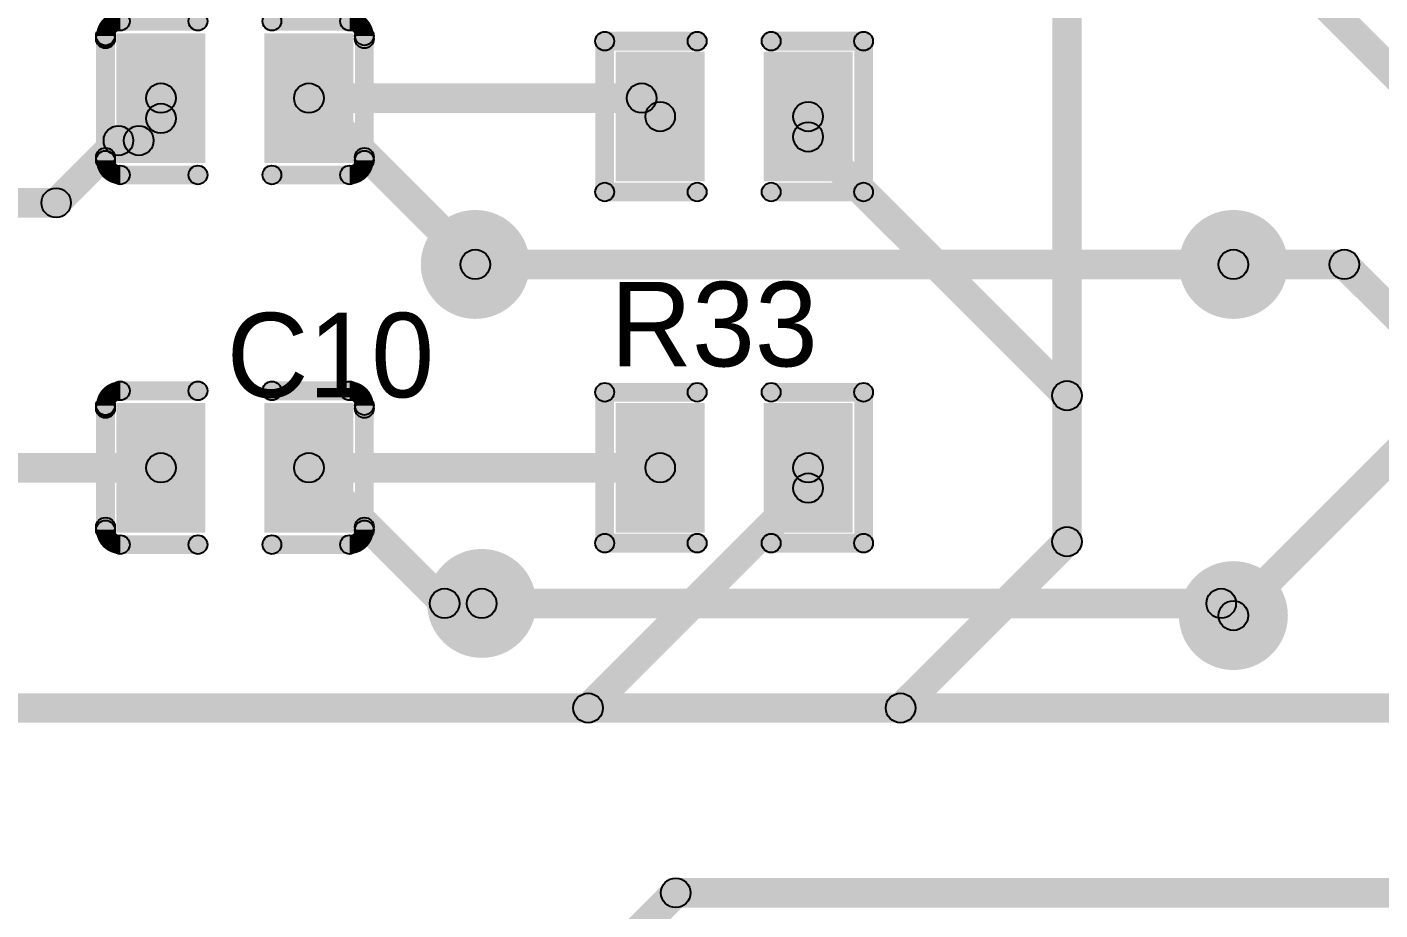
# Model space of a CAD drawing. Header units: millimetres. Extents: x 1.24 to 8.03, y 2.12 to 7.05.
# Drawn here: x 3.964 to 4.684, y 3.77 to 4.241 of the extents above; entities that cross this region are included whole.
import ezdxf

# ---------------------------------------------------------------- set-up
doc = ezdxf.new("R2010")
doc.units = ezdxf.units.MM
doc.header["$MEASUREMENT"] = 0
for name, color, linetype in [('BottomLayer', 5, 'Continuous'), ('BottomSolder', 6, 'Continuous'), ('TopLayer', 1, 'Continuous'), ('TopOverlay', 2, 'Continuous'), ('TopPaste', 8, 'Continuous'), ('TopSolder', 216, 'Continuous'), ('ViaHoleLayer', 16, 'Continuous')]:
    doc.layers.add(name, color=color, linetype=linetype)

# ---------------------------------------------------------------- blocks, each defined once
blk = doc.blocks.new('C0805_35')
at = {"layer": 'TopLayer'}
for points in [[(-0.059055, 0.030512), (-0.019685, 0.030512), (-0.019685, -0.030512), (-0.059055, -0.030512)], [(0.019685, 0.030512), (0.059055, 0.030512), (0.059055, -0.030512), (0.019685, -0.030512)]]:
    blk.add_hatch(color=1, dxfattribs=at).paths.add_polyline_path(points)
at = {"layer": 'TopOverlay'}
h = blk.add_hatch(color=2, dxfattribs=at)
edge = h.paths.add_edge_path()
edge.add_arc((-0.061023, 0.040945), 0.005, 0, 360)
h = blk.add_hatch(color=2, dxfattribs=at)
edge = h.paths.add_edge_path()
edge.add_arc((-0.061023, 0.040945), 0.005, 0, 360)
for points in [[(-0.061023, 0.035945), (-0.061023, 0.045945), (-0.019685, 0.045945), (-0.019685, 0.035945)], [(0.019685, 0.035945), (0.019685, 0.045945), (0.061023, 0.045945), (0.061023, 0.035945)], [(-0.063899, 0.031497), (-0.073899, 0.031497), (-0.073899, 0.033069), (-0.063899, 0.033069)], [(-0.063899, 0.031497), (-0.073899, 0.031497), (-0.073899, 0.032281), (-0.063899, 0.032281)], [(-0.073899, 0.031497), (-0.063899, 0.031497), (-0.063898, -0.031497), (-0.073898, -0.031497)], [(0.073899, 0.031497), (0.063899, 0.031497), (0.063899, 0.033069), (0.073899, 0.033069)], [(0.073899, -0.031496), (0.063899, -0.031496), (0.063899, 0.031497), (0.073899, 0.031497)], [(-0.063898, -0.03307), (-0.073898, -0.03307), (-0.073898, -0.031497), (-0.063898, -0.031497)], [(-0.061023, -0.045945), (-0.061023, -0.035945), (-0.019685, -0.035945), (-0.019685, -0.045945)], [(0.019685, -0.045945), (0.019685, -0.035945), (0.061023, -0.035945), (0.061023, -0.045945)], [(0.073899, -0.033069), (0.063899, -0.033069), (0.063899, -0.031496), (0.073899, -0.031496)]]:
    blk.add_hatch(color=2, dxfattribs=at).paths.add_polyline_path(points)
h = blk.add_hatch(color=2, dxfattribs=at)
edge = h.paths.add_edge_path()
edge.add_arc((-0.019685, 0.040945), 0.005, 0, 360)
h = blk.add_hatch(color=2, dxfattribs=at)
edge = h.paths.add_edge_path()
edge.add_arc((0.019685, 0.040945), 0.005, 0, 360)
h = blk.add_hatch(color=2, dxfattribs=at)
edge = h.paths.add_edge_path()
edge.add_arc((0.061023, 0.040945), 0.005, 0, 360)
h = blk.add_hatch(color=2, dxfattribs=at)
edge = h.paths.add_edge_path()
edge.add_arc((0.061023, 0.040945), 0.005, 0, 360)
h = blk.add_hatch(color=2, dxfattribs=at)
edge = h.paths.add_edge_path()
edge.add_arc((-0.068899, 0.033069), 0.005, 0, 360)
h = blk.add_hatch(color=2, dxfattribs=at)
edge = h.paths.add_edge_path()
edge.add_arc((-0.068899, 0.033069), 0.005, 0, 360)
h = blk.add_hatch(color=2, dxfattribs=at)
edge = h.paths.add_edge_path()
edge.add_arc((-0.068899, 0.032281), 0.005, 0, 360)
h = blk.add_hatch(color=2, dxfattribs=at)
edge = h.paths.add_edge_path()
edge.add_arc((-0.068899, 0.031497), 0.005, 0, 360)
h = blk.add_hatch(color=2, dxfattribs=at)
edge = h.paths.add_edge_path()
edge.add_arc((-0.068899, 0.031497), 0.005, 0, 360)
h = blk.add_hatch(color=2, dxfattribs=at)
edge = h.paths.add_edge_path()
edge.add_arc((-0.068899, 0.031497), 0.005, 0, 360)
h = blk.add_hatch(color=2, dxfattribs=at)
edge = h.paths.add_edge_path()
edge.add_arc((0.068899, 0.033069), 0.005, 0, 360)
h = blk.add_hatch(color=2, dxfattribs=at)
edge = h.paths.add_edge_path()
edge.add_arc((0.068899, 0.033069), 0.005, 0, 360)
h = blk.add_hatch(color=2, dxfattribs=at)
edge = h.paths.add_edge_path()
edge.add_arc((0.068899, 0.031497), 0.005, 0, 360)
h = blk.add_hatch(color=2, dxfattribs=at)
edge = h.paths.add_edge_path()
edge.add_arc((0.068899, 0.031497), 0.005, 0, 360)
h = blk.add_hatch(color=2, dxfattribs=at)
edge = h.paths.add_edge_path()
edge.add_arc((-0.068898, -0.031497), 0.005, 0, 360)
h = blk.add_hatch(color=2, dxfattribs=at)
edge = h.paths.add_edge_path()
edge.add_arc((-0.068898, -0.031497), 0.005, 0, 360)
h = blk.add_hatch(color=2, dxfattribs=at)
edge = h.paths.add_edge_path()
edge.add_arc((-0.068898, -0.03307), 0.005, 0, 360)
h = blk.add_hatch(color=2, dxfattribs=at)
edge = h.paths.add_edge_path()
edge.add_arc((-0.068898, -0.03307), 0.005, 0, 360)
h = blk.add_hatch(color=2, dxfattribs=at)
edge = h.paths.add_edge_path()
edge.add_arc((0.068899, -0.031496), 0.005, 0, 360)
h = blk.add_hatch(color=2, dxfattribs=at)
edge = h.paths.add_edge_path()
edge.add_arc((0.068899, -0.031496), 0.005, 0, 360)
h = blk.add_hatch(color=2, dxfattribs=at)
edge = h.paths.add_edge_path()
edge.add_arc((0.068899, -0.033069), 0.005, 0, 360)
h = blk.add_hatch(color=2, dxfattribs=at)
edge = h.paths.add_edge_path()
edge.add_arc((0.068899, -0.033069), 0.005, 0, 360)
h = blk.add_hatch(color=2, dxfattribs=at)
edge = h.paths.add_edge_path()
edge.add_arc((-0.061023, -0.040945), 0.005, 0, 360)
h = blk.add_hatch(color=2, dxfattribs=at)
edge = h.paths.add_edge_path()
edge.add_arc((-0.061023, -0.040945), 0.005, 0, 360)
h = blk.add_hatch(color=2, dxfattribs=at)
edge = h.paths.add_edge_path()
edge.add_arc((-0.019685, -0.040945), 0.005, 0, 360)
h = blk.add_hatch(color=2, dxfattribs=at)
edge = h.paths.add_edge_path()
edge.add_arc((0.019685, -0.040945), 0.005, 0, 360)
h = blk.add_hatch(color=2, dxfattribs=at)
edge = h.paths.add_edge_path()
edge.add_arc((0.061023, -0.040945), 0.005, 0, 360)
h = blk.add_hatch(color=2, dxfattribs=at)
edge = h.paths.add_edge_path()
edge.add_arc((0.061023, -0.040945), 0.005, 0, 360)
at = {"layer": 'TopPaste'}
for points in [[(-0.059055, 0.030512), (-0.019685, 0.030512), (-0.019685, -0.030512), (-0.059055, -0.030512)], [(0.019685, 0.030512), (0.059055, 0.030512), (0.059055, -0.030512), (0.019685, -0.030512)]]:
    blk.add_hatch(color=8, dxfattribs=at).paths.add_polyline_path(points)
at = {"layer": 'TopSolder'}
for points in [[(-0.063055, 0.034512), (-0.015685, 0.034512), (-0.015685, -0.034512), (-0.063055, -0.034512)], [(0.015685, 0.034512), (0.063055, 0.034512), (0.063055, -0.034512), (0.015685, -0.034512)]]:
    blk.add_hatch(color=216, dxfattribs=at).paths.add_polyline_path(points)
at = {"layer": 'TopOverlay', "const_width": 0.01}
for points in [[(-0.068899, 0.033069, -0.4142136), (-0.061023, 0.040945)], [(0.061023, 0.040945, -0.4142136), (0.068899, 0.033069)], [(-0.061023, -0.040945, -0.4142136), (-0.068898, -0.03307)], [(0.068899, -0.033069, -0.4142136), (0.061023, -0.040945)]]:
    blk.add_lwpolyline(points, format="xyb", dxfattribs=at)
at = {"layer": 'TopOverlay'}
for centre in [(-0.061023, 0.040945), (-0.061023, 0.040945), (-0.019685, 0.040945), (0.019685, 0.040945), (0.061023, 0.040945), (0.061023, 0.040945), (-0.068899, 0.033069), (-0.068899, 0.033069), (-0.068899, 0.032281), (-0.068899, 0.031497), (-0.068899, 0.031497), (-0.068899, 0.031497), (0.068899, 0.033069), (0.068899, 0.033069), (0.068899, 0.031497), (0.068899, 0.031497), (-0.068898, -0.031497), (-0.068898, -0.031497), (-0.068898, -0.03307), (-0.068898, -0.03307), (0.068899, -0.031496), (0.068899, -0.031496), (0.068899, -0.033069), (0.068899, -0.033069), (-0.061023, -0.040945), (-0.061023, -0.040945), (-0.019685, -0.040945), (0.019685, -0.040945), (0.061023, -0.040945), (0.061023, -0.040945)]:
    blk.add_circle(centre, 0.005, dxfattribs=at)
blk = doc.blocks.new('C0805_37')
at = {"layer": 'TopLayer'}
for points in [[(-0.059055, 0.030512), (-0.019685, 0.030512), (-0.019685, -0.030512), (-0.059055, -0.030512)], [(0.019685, 0.030512), (0.059055, 0.030512), (0.059055, -0.030512), (0.019685, -0.030512)]]:
    blk.add_hatch(color=1, dxfattribs=at).paths.add_polyline_path(points)
at = {"layer": 'TopOverlay'}
h = blk.add_hatch(color=2, dxfattribs=at)
edge = h.paths.add_edge_path()
edge.add_arc((-0.061023, 0.040945), 0.005, 0, 360)
h = blk.add_hatch(color=2, dxfattribs=at)
edge = h.paths.add_edge_path()
edge.add_arc((-0.061023, 0.040945), 0.005, 0, 360)
for points in [[(-0.061023, 0.035945), (-0.061023, 0.045945), (-0.019685, 0.045945), (-0.019685, 0.035945)], [(0.019685, 0.035945), (0.019685, 0.045945), (0.061023, 0.045945), (0.061023, 0.035945)], [(-0.063899, 0.031497), (-0.073899, 0.031497), (-0.073899, 0.033069), (-0.063899, 0.033069)], [(-0.063899, 0.031497), (-0.073899, 0.031497), (-0.073899, 0.032281), (-0.063899, 0.032281)], [(-0.073899, 0.031497), (-0.063899, 0.031497), (-0.063898, -0.031497), (-0.073898, -0.031497)], [(0.073899, 0.031497), (0.063899, 0.031497), (0.063899, 0.033069), (0.073899, 0.033069)], [(0.073899, -0.031496), (0.063899, -0.031496), (0.063899, 0.031497), (0.073899, 0.031497)], [(-0.063898, -0.03307), (-0.073898, -0.03307), (-0.073898, -0.031497), (-0.063898, -0.031497)], [(-0.061023, -0.045945), (-0.061023, -0.035945), (-0.019685, -0.035945), (-0.019685, -0.045945)], [(0.019685, -0.045945), (0.019685, -0.035945), (0.061023, -0.035945), (0.061023, -0.045945)], [(0.073899, -0.033069), (0.063899, -0.033069), (0.063899, -0.031496), (0.073899, -0.031496)]]:
    blk.add_hatch(color=2, dxfattribs=at).paths.add_polyline_path(points)
h = blk.add_hatch(color=2, dxfattribs=at)
edge = h.paths.add_edge_path()
edge.add_arc((-0.019685, 0.040945), 0.005, 0, 360)
h = blk.add_hatch(color=2, dxfattribs=at)
edge = h.paths.add_edge_path()
edge.add_arc((0.019685, 0.040945), 0.005, 0, 360)
h = blk.add_hatch(color=2, dxfattribs=at)
edge = h.paths.add_edge_path()
edge.add_arc((0.061023, 0.040945), 0.005, 0, 360)
h = blk.add_hatch(color=2, dxfattribs=at)
edge = h.paths.add_edge_path()
edge.add_arc((0.061023, 0.040945), 0.005, 0, 360)
h = blk.add_hatch(color=2, dxfattribs=at)
edge = h.paths.add_edge_path()
edge.add_arc((-0.068899, 0.033069), 0.005, 0, 360)
h = blk.add_hatch(color=2, dxfattribs=at)
edge = h.paths.add_edge_path()
edge.add_arc((-0.068899, 0.033069), 0.005, 0, 360)
h = blk.add_hatch(color=2, dxfattribs=at)
edge = h.paths.add_edge_path()
edge.add_arc((-0.068899, 0.032281), 0.005, 0, 360)
h = blk.add_hatch(color=2, dxfattribs=at)
edge = h.paths.add_edge_path()
edge.add_arc((-0.068899, 0.031497), 0.005, 0, 360)
h = blk.add_hatch(color=2, dxfattribs=at)
edge = h.paths.add_edge_path()
edge.add_arc((-0.068899, 0.031497), 0.005, 0, 360)
h = blk.add_hatch(color=2, dxfattribs=at)
edge = h.paths.add_edge_path()
edge.add_arc((-0.068899, 0.031497), 0.005, 0, 360)
h = blk.add_hatch(color=2, dxfattribs=at)
edge = h.paths.add_edge_path()
edge.add_arc((0.068899, 0.033069), 0.005, 0, 360)
h = blk.add_hatch(color=2, dxfattribs=at)
edge = h.paths.add_edge_path()
edge.add_arc((0.068899, 0.033069), 0.005, 0, 360)
h = blk.add_hatch(color=2, dxfattribs=at)
edge = h.paths.add_edge_path()
edge.add_arc((0.068899, 0.031497), 0.005, 0, 360)
h = blk.add_hatch(color=2, dxfattribs=at)
edge = h.paths.add_edge_path()
edge.add_arc((0.068899, 0.031497), 0.005, 0, 360)
h = blk.add_hatch(color=2, dxfattribs=at)
edge = h.paths.add_edge_path()
edge.add_arc((-0.068898, -0.031497), 0.005, 0, 360)
h = blk.add_hatch(color=2, dxfattribs=at)
edge = h.paths.add_edge_path()
edge.add_arc((-0.068898, -0.031497), 0.005, 0, 360)
h = blk.add_hatch(color=2, dxfattribs=at)
edge = h.paths.add_edge_path()
edge.add_arc((-0.068898, -0.03307), 0.005, 0, 360)
h = blk.add_hatch(color=2, dxfattribs=at)
edge = h.paths.add_edge_path()
edge.add_arc((-0.068898, -0.03307), 0.005, 0, 360)
h = blk.add_hatch(color=2, dxfattribs=at)
edge = h.paths.add_edge_path()
edge.add_arc((0.068899, -0.031496), 0.005, 0, 360)
h = blk.add_hatch(color=2, dxfattribs=at)
edge = h.paths.add_edge_path()
edge.add_arc((0.068899, -0.031496), 0.005, 0, 360)
h = blk.add_hatch(color=2, dxfattribs=at)
edge = h.paths.add_edge_path()
edge.add_arc((0.068899, -0.033069), 0.005, 0, 360)
h = blk.add_hatch(color=2, dxfattribs=at)
edge = h.paths.add_edge_path()
edge.add_arc((0.068899, -0.033069), 0.005, 0, 360)
h = blk.add_hatch(color=2, dxfattribs=at)
edge = h.paths.add_edge_path()
edge.add_arc((-0.061023, -0.040945), 0.005, 0, 360)
h = blk.add_hatch(color=2, dxfattribs=at)
edge = h.paths.add_edge_path()
edge.add_arc((-0.061023, -0.040945), 0.005, 0, 360)
h = blk.add_hatch(color=2, dxfattribs=at)
edge = h.paths.add_edge_path()
edge.add_arc((-0.019685, -0.040945), 0.005, 0, 360)
h = blk.add_hatch(color=2, dxfattribs=at)
edge = h.paths.add_edge_path()
edge.add_arc((0.019685, -0.040945), 0.005, 0, 360)
h = blk.add_hatch(color=2, dxfattribs=at)
edge = h.paths.add_edge_path()
edge.add_arc((0.061023, -0.040945), 0.005, 0, 360)
h = blk.add_hatch(color=2, dxfattribs=at)
edge = h.paths.add_edge_path()
edge.add_arc((0.061023, -0.040945), 0.005, 0, 360)
at = {"layer": 'TopPaste'}
for points in [[(-0.059055, 0.030512), (-0.019685, 0.030512), (-0.019685, -0.030512), (-0.059055, -0.030512)], [(0.019685, 0.030512), (0.059055, 0.030512), (0.059055, -0.030512), (0.019685, -0.030512)]]:
    blk.add_hatch(color=8, dxfattribs=at).paths.add_polyline_path(points)
at = {"layer": 'TopSolder'}
for points in [[(-0.063055, 0.034512), (-0.015685, 0.034512), (-0.015685, -0.034512), (-0.063055, -0.034512)], [(0.015685, 0.034512), (0.063055, 0.034512), (0.063055, -0.034512), (0.015685, -0.034512)]]:
    blk.add_hatch(color=216, dxfattribs=at).paths.add_polyline_path(points)
at = {"layer": 'TopOverlay', "const_width": 0.01}
for points in [[(-0.068899, 0.033069, -0.4142136), (-0.061023, 0.040945)], [(0.061023, 0.040945, -0.4142136), (0.068899, 0.033069)], [(-0.061023, -0.040945, -0.4142136), (-0.068898, -0.03307)], [(0.068899, -0.033069, -0.4142136), (0.061023, -0.040945)]]:
    blk.add_lwpolyline(points, format="xyb", dxfattribs=at)
at = {"layer": 'TopOverlay'}
for centre in [(-0.061023, 0.040945), (-0.061023, 0.040945), (-0.019685, 0.040945), (0.019685, 0.040945), (0.061023, 0.040945), (0.061023, 0.040945), (-0.068899, 0.033069), (-0.068899, 0.033069), (-0.068899, 0.032281), (-0.068899, 0.031497), (-0.068899, 0.031497), (-0.068899, 0.031497), (0.068899, 0.033069), (0.068899, 0.033069), (0.068899, 0.031497), (0.068899, 0.031497), (-0.068898, -0.031497), (-0.068898, -0.031497), (-0.068898, -0.03307), (-0.068898, -0.03307), (0.068899, -0.031496), (0.068899, -0.031496), (0.068899, -0.033069), (0.068899, -0.033069), (-0.061023, -0.040945), (-0.061023, -0.040945), (-0.019685, -0.040945), (0.019685, -0.040945), (0.061023, -0.040945), (0.061023, -0.040945)]:
    blk.add_circle(centre, 0.005, dxfattribs=at)
blk = doc.blocks.new('R0805_81')
at = {"layer": 'TopLayer'}
for points in [[(-0.05906, 0.03051), (-0.01969, 0.03051), (-0.01969, -0.03051), (-0.05906, -0.03051)], [(0.01969, 0.03051), (0.05906, 0.03051), (0.05906, -0.03051), (0.01969, -0.03051)]]:
    blk.add_hatch(color=1, dxfattribs=at).paths.add_polyline_path(points)
at = {"layer": 'TopOverlay'}
h = blk.add_hatch(color=2, dxfattribs=at)
edge = h.paths.add_edge_path()
edge.add_arc((-0.0689, 0.04016), 0.005, 0, 360)
h = blk.add_hatch(color=2, dxfattribs=at)
edge = h.paths.add_edge_path()
edge.add_arc((-0.0689, 0.04016), 0.005, 0, 360)
for points in [[(-0.01969, 0.04516), (-0.01969, 0.03516), (-0.0689, 0.03516), (-0.0689, 0.04516)], [(0.0689, 0.04516), (0.0689, 0.03516), (0.01969, 0.03516), (0.01969, 0.04516)], [(-0.0639, -0.04016), (-0.0739, -0.04016), (-0.0739, 0.04016), (-0.0639, 0.04016)], [(0.0639, 0.04016), (0.0739, 0.04016), (0.0739, -0.04016), (0.0639, -0.04016)], [(-0.01969, -0.03516), (-0.01969, -0.04516), (-0.0689, -0.04516), (-0.0689, -0.03516)], [(0.0689, -0.03516), (0.0689, -0.04516), (0.01969, -0.04516), (0.01969, -0.03516)]]:
    blk.add_hatch(color=2, dxfattribs=at).paths.add_polyline_path(points)
h = blk.add_hatch(color=2, dxfattribs=at)
edge = h.paths.add_edge_path()
edge.add_arc((-0.01969, 0.04016), 0.005, 0, 360)
h = blk.add_hatch(color=2, dxfattribs=at)
edge = h.paths.add_edge_path()
edge.add_arc((0.01969, 0.04016), 0.005, 0, 360)
h = blk.add_hatch(color=2, dxfattribs=at)
edge = h.paths.add_edge_path()
edge.add_arc((0.0689, 0.04016), 0.005, 0, 360)
h = blk.add_hatch(color=2, dxfattribs=at)
edge = h.paths.add_edge_path()
edge.add_arc((0.0689, 0.04016), 0.005, 0, 360)
h = blk.add_hatch(color=2, dxfattribs=at)
edge = h.paths.add_edge_path()
edge.add_arc((-0.0689, -0.04016), 0.005, 0, 360)
h = blk.add_hatch(color=2, dxfattribs=at)
edge = h.paths.add_edge_path()
edge.add_arc((-0.0689, -0.04016), 0.005, 0, 360)
h = blk.add_hatch(color=2, dxfattribs=at)
edge = h.paths.add_edge_path()
edge.add_arc((-0.01969, -0.04016), 0.005, 0, 360)
h = blk.add_hatch(color=2, dxfattribs=at)
edge = h.paths.add_edge_path()
edge.add_arc((0.01969, -0.04016), 0.005, 0, 360)
h = blk.add_hatch(color=2, dxfattribs=at)
edge = h.paths.add_edge_path()
edge.add_arc((0.0689, -0.04016), 0.005, 0, 360)
h = blk.add_hatch(color=2, dxfattribs=at)
edge = h.paths.add_edge_path()
edge.add_arc((0.0689, -0.04016), 0.005, 0, 360)
at = {"layer": 'TopPaste'}
for points in [[(-0.05906, 0.03051), (-0.01969, 0.03051), (-0.01969, -0.03051), (-0.05906, -0.03051)], [(0.01969, 0.03051), (0.05906, 0.03051), (0.05906, -0.03051), (0.01969, -0.03051)]]:
    blk.add_hatch(color=8, dxfattribs=at).paths.add_polyline_path(points)
at = {"layer": 'TopSolder'}
for points in [[(-0.06305, 0.03451), (-0.01569, 0.03451), (-0.01569, -0.03451), (-0.06305, -0.03451)], [(0.01569, 0.03451), (0.06305, 0.03451), (0.06305, -0.03451), (0.01569, -0.03451)]]:
    blk.add_hatch(color=216, dxfattribs=at).paths.add_polyline_path(points)
at = {"layer": 'TopOverlay'}
for centre in [(-0.0689, 0.04016), (-0.0689, 0.04016), (-0.01969, 0.04016), (0.01969, 0.04016), (0.0689, 0.04016), (0.0689, 0.04016), (-0.0689, -0.04016), (-0.0689, -0.04016), (-0.01969, -0.04016), (0.01969, -0.04016), (0.0689, -0.04016), (0.0689, -0.04016)]:
    blk.add_circle(centre, 0.005, dxfattribs=at)
blk = doc.blocks.new('R0805_83')
at = {"layer": 'TopLayer'}
for points in [[(-0.05906, 0.03051), (-0.01969, 0.03051), (-0.01969, -0.03051), (-0.05906, -0.03051)], [(0.01969, 0.03051), (0.05906, 0.03051), (0.05906, -0.03051), (0.01969, -0.03051)]]:
    blk.add_hatch(color=1, dxfattribs=at).paths.add_polyline_path(points)
at = {"layer": 'TopOverlay'}
h = blk.add_hatch(color=2, dxfattribs=at)
edge = h.paths.add_edge_path()
edge.add_arc((-0.0689, 0.04016), 0.005, 0, 360)
h = blk.add_hatch(color=2, dxfattribs=at)
edge = h.paths.add_edge_path()
edge.add_arc((-0.0689, 0.04016), 0.005, 0, 360)
for points in [[(-0.01969, 0.04516), (-0.01969, 0.03516), (-0.0689, 0.03516), (-0.0689, 0.04516)], [(0.0689, 0.04516), (0.0689, 0.03516), (0.01969, 0.03516), (0.01969, 0.04516)], [(-0.0639, -0.04016), (-0.0739, -0.04016), (-0.0739, 0.04016), (-0.0639, 0.04016)], [(0.0639, 0.04016), (0.0739, 0.04016), (0.0739, -0.04016), (0.0639, -0.04016)], [(-0.01969, -0.03516), (-0.01969, -0.04516), (-0.0689, -0.04516), (-0.0689, -0.03516)], [(0.0689, -0.03516), (0.0689, -0.04516), (0.01969, -0.04516), (0.01969, -0.03516)]]:
    blk.add_hatch(color=2, dxfattribs=at).paths.add_polyline_path(points)
h = blk.add_hatch(color=2, dxfattribs=at)
edge = h.paths.add_edge_path()
edge.add_arc((-0.01969, 0.04016), 0.005, 0, 360)
h = blk.add_hatch(color=2, dxfattribs=at)
edge = h.paths.add_edge_path()
edge.add_arc((0.01969, 0.04016), 0.005, 0, 360)
h = blk.add_hatch(color=2, dxfattribs=at)
edge = h.paths.add_edge_path()
edge.add_arc((0.0689, 0.04016), 0.005, 0, 360)
h = blk.add_hatch(color=2, dxfattribs=at)
edge = h.paths.add_edge_path()
edge.add_arc((0.0689, 0.04016), 0.005, 0, 360)
h = blk.add_hatch(color=2, dxfattribs=at)
edge = h.paths.add_edge_path()
edge.add_arc((-0.0689, -0.04016), 0.005, 0, 360)
h = blk.add_hatch(color=2, dxfattribs=at)
edge = h.paths.add_edge_path()
edge.add_arc((-0.0689, -0.04016), 0.005, 0, 360)
h = blk.add_hatch(color=2, dxfattribs=at)
edge = h.paths.add_edge_path()
edge.add_arc((-0.01969, -0.04016), 0.005, 0, 360)
h = blk.add_hatch(color=2, dxfattribs=at)
edge = h.paths.add_edge_path()
edge.add_arc((0.01969, -0.04016), 0.005, 0, 360)
h = blk.add_hatch(color=2, dxfattribs=at)
edge = h.paths.add_edge_path()
edge.add_arc((0.0689, -0.04016), 0.005, 0, 360)
h = blk.add_hatch(color=2, dxfattribs=at)
edge = h.paths.add_edge_path()
edge.add_arc((0.0689, -0.04016), 0.005, 0, 360)
at = {"layer": 'TopPaste'}
for points in [[(-0.05906, 0.03051), (-0.01969, 0.03051), (-0.01969, -0.03051), (-0.05906, -0.03051)], [(0.01969, 0.03051), (0.05906, 0.03051), (0.05906, -0.03051), (0.01969, -0.03051)]]:
    blk.add_hatch(color=8, dxfattribs=at).paths.add_polyline_path(points)
at = {"layer": 'TopSolder'}
for points in [[(-0.06305, 0.03451), (-0.01569, 0.03451), (-0.01569, -0.03451), (-0.06305, -0.03451)], [(0.01569, 0.03451), (0.06305, 0.03451), (0.06305, -0.03451), (0.01569, -0.03451)]]:
    blk.add_hatch(color=216, dxfattribs=at).paths.add_polyline_path(points)
at = {"layer": 'TopOverlay'}
for centre in [(-0.0689, 0.04016), (-0.0689, 0.04016), (-0.01969, 0.04016), (0.01969, 0.04016), (0.0689, 0.04016), (0.0689, 0.04016), (-0.0689, -0.04016), (-0.0689, -0.04016), (-0.01969, -0.04016), (0.01969, -0.04016), (0.0689, -0.04016), (0.0689, -0.04016)]:
    blk.add_circle(centre, 0.005, dxfattribs=at)

msp = doc.modelspace()

# ---------------------------------------------------------------- hatches: boundary and pattern name
at = {"layer": 'BottomLayer'}
h = msp.add_hatch(color=5, dxfattribs=at)
edge = h.paths.add_edge_path()
edge.add_arc((4.20276, 4.11417), 0.025, 0, 360)
h = msp.add_hatch(color=5, dxfattribs=at)
edge = h.paths.add_edge_path()
edge.add_arc((4.6063, 4.11417), 0.025, 0, 360)
h = msp.add_hatch(color=5, dxfattribs=at)
edge = h.paths.add_edge_path()
edge.add_arc((4.20276, 4.11417), 0.00787, 0, 360)
for points in [[(4.20276, 4.1063), (4.20276, 4.12205), (4.6063, 4.12205), (4.6063, 4.1063)], [(4.61187, 3.9216), (4.60073, 3.93273), (4.74837, 4.08037), (4.7595, 4.06924)], [(4.20617, 3.92577), (4.20617, 3.94152), (4.59982, 3.94152), (4.59982, 3.92577)], [(4.59425, 3.92808), (4.60539, 3.93921), (4.61187, 3.93273), (4.60073, 3.9216)], [(3.92132, 3.38026), (3.91018, 3.39139), (4.30388, 3.7851), (4.31502, 3.77396)], [(4.30945, 3.77165), (4.30945, 3.7874), (5.3937, 3.7874), (5.3937, 3.77165)]]:
    msp.add_hatch(color=5, dxfattribs=at).paths.add_polyline_path(points)
h = msp.add_hatch(color=5, dxfattribs=at)
edge = h.paths.add_edge_path()
edge.add_arc((4.6063, 4.11417), 0.00787, 0, 360)
h = msp.add_hatch(color=5, dxfattribs=at)
edge = h.paths.add_edge_path()
edge.add_arc((4.20617, 3.93365), 0.025, 0, 360)
h = msp.add_hatch(color=5, dxfattribs=at)
edge = h.paths.add_edge_path()
edge.add_arc((4.6063, 3.92717), 0.025, 0, 360)
h = msp.add_hatch(color=5, dxfattribs=at)
edge = h.paths.add_edge_path()
edge.add_arc((4.20617, 3.93365), 0.00787, 0, 360)
h = msp.add_hatch(color=5, dxfattribs=at)
edge = h.paths.add_edge_path()
edge.add_arc((4.59982, 3.93365), 0.00787, 0, 360)
h = msp.add_hatch(color=5, dxfattribs=at)
edge = h.paths.add_edge_path()
edge.add_arc((4.59982, 3.93365), 0.00787, 0, 360)
h = msp.add_hatch(color=5, dxfattribs=at)
edge = h.paths.add_edge_path()
edge.add_arc((4.6063, 3.92717), 0.00787, 0, 360)
h = msp.add_hatch(color=5, dxfattribs=at)
edge = h.paths.add_edge_path()
edge.add_arc((4.6063, 3.92717), 0.00787, 0, 360)
h = msp.add_hatch(color=5, dxfattribs=at)
edge = h.paths.add_edge_path()
edge.add_arc((4.30945, 3.77953), 0.00787, 0, 360)
h = msp.add_hatch(color=5, dxfattribs=at)
edge = h.paths.add_edge_path()
edge.add_arc((4.30945, 3.77953), 0.00787, 0, 360)
at = {"layer": 'BottomSolder'}
h = msp.add_hatch(color=6, dxfattribs=at)
edge = h.paths.add_edge_path()
edge.add_arc((4.20276, 4.11417), 0.029, 0, 360)
h = msp.add_hatch(color=6, dxfattribs=at)
edge = h.paths.add_edge_path()
edge.add_arc((4.6063, 4.11417), 0.029, 0, 360)
h = msp.add_hatch(color=6, dxfattribs=at)
edge = h.paths.add_edge_path()
edge.add_arc((4.20617, 3.93365), 0.029, 0, 360)
h = msp.add_hatch(color=6, dxfattribs=at)
edge = h.paths.add_edge_path()
edge.add_arc((4.6063, 3.92717), 0.029, 0, 360)
at = {"layer": 'TopLayer'}
for points in [[(4.60073, 4.29561), (4.61187, 4.30675), (4.83824, 4.08037), (4.82711, 4.06924)], [(4.52559, 4.04429), (4.50984, 4.04429), (4.50984, 4.25098), (4.52559, 4.25098)], [(4.10861, 4.19719), (4.11974, 4.20832), (4.20832, 4.11974), (4.19719, 4.10861)], [(4.11417, 4.19488), (4.11417, 4.21063), (4.29134, 4.21063), (4.29134, 4.19488)], [(4.28577, 4.19719), (4.29691, 4.20832), (4.30675, 4.19848), (4.29561, 4.18735)], [(4.04331, 4.19193), (4.02756, 4.19193), (4.02756, 4.20276), (4.04331, 4.20276)], [(4.02919, 4.17455), (4.01805, 4.18569), (4.02987, 4.1975), (4.041, 4.18636)], [(4.3878, 4.18209), (4.37205, 4.18209), (4.37205, 4.19291), (4.3878, 4.19291)], [(3.98521, 4.1414), (3.97408, 4.15254), (4.00723, 4.18569), (4.01836, 4.17455)], [(4.0128, 4.17224), (4.0128, 4.18799), (4.02362, 4.18799), (4.02362, 4.17224)], [(4.37435, 4.17652), (4.38549, 4.18765), (4.52328, 4.04986), (4.51215, 4.03872)], [(3.86753, 4.13909), (3.86753, 4.15484), (3.97964, 4.15484), (3.97964, 4.13909)], [(4.6063, 4.1063), (4.6063, 4.12205), (4.66535, 4.12205), (4.66535, 4.1063)], [(4.65979, 4.10861), (4.67092, 4.11974), (4.76935, 4.02132), (4.75821, 4.01018)], [(4.52559, 3.96654), (4.50984, 3.96654), (4.50984, 4.04429), (4.52559, 4.04429)], [(3.86811, 3.99803), (3.86811, 4.01378), (4.03543, 4.01378), (4.03543, 3.99803)], [(4.10861, 4.00034), (4.11974, 4.01147), (4.192, 3.93921), (4.18087, 3.92808)], [(4.11417, 3.99803), (4.11417, 4.01378), (4.30118, 4.01378), (4.30118, 3.99803)], [(4.3878, 3.99508), (4.37205, 3.99508), (4.37205, 4.00591), (4.3878, 4.00591)], [(4.26836, 3.87239), (4.25723, 3.88352), (4.37435, 4.00065), (4.38549, 3.98951)], [(4.4347, 3.87239), (4.42357, 3.88352), (4.51215, 3.9721), (4.52328, 3.96097)], [(4.18643, 3.92577), (4.18643, 3.94152), (4.20617, 3.94152), (4.20617, 3.92577)], [(2.38189, 3.87008), (2.38189, 3.88583), (4.2628, 3.88583), (4.2628, 3.87008)], [(4.2628, 3.87008), (4.2628, 3.88583), (4.42913, 3.88583), (4.42913, 3.87008)], [(4.42913, 3.87008), (4.42913, 3.88583), (4.72246, 3.88583), (4.72246, 3.87008)]]:
    msp.add_hatch(color=1, dxfattribs=at).paths.add_polyline_path(points)
h = msp.add_hatch(color=1, dxfattribs=at)
edge = h.paths.add_edge_path()
edge.add_arc((4.03543, 4.20276), 0.00787, 0, 360)
h = msp.add_hatch(color=1, dxfattribs=at)
edge = h.paths.add_edge_path()
edge.add_arc((4.11417, 4.20276), 0.00787, 0, 360)
h = msp.add_hatch(color=1, dxfattribs=at)
edge = h.paths.add_edge_path()
edge.add_arc((4.11417, 4.20276), 0.00787, 0, 360)
h = msp.add_hatch(color=1, dxfattribs=at)
edge = h.paths.add_edge_path()
edge.add_arc((4.29134, 4.20276), 0.00787, 0, 360)
h = msp.add_hatch(color=1, dxfattribs=at)
edge = h.paths.add_edge_path()
edge.add_arc((4.29134, 4.20276), 0.00787, 0, 360)
h = msp.add_hatch(color=1, dxfattribs=at)
edge = h.paths.add_edge_path()
edge.add_arc((4.03543, 4.19193), 0.00787, 0, 360)
h = msp.add_hatch(color=1, dxfattribs=at)
edge = h.paths.add_edge_path()
edge.add_arc((4.03543, 4.19193), 0.00787, 0, 360)
h = msp.add_hatch(color=1, dxfattribs=at)
edge = h.paths.add_edge_path()
edge.add_arc((4.30118, 4.19291), 0.00787, 0, 360)
h = msp.add_hatch(color=1, dxfattribs=at)
edge = h.paths.add_edge_path()
edge.add_arc((4.37992, 4.19291), 0.00787, 0, 360)
h = msp.add_hatch(color=1, dxfattribs=at)
edge = h.paths.add_edge_path()
edge.add_arc((4.0128, 4.18012), 0.00787, 0, 360)
h = msp.add_hatch(color=1, dxfattribs=at)
edge = h.paths.add_edge_path()
edge.add_arc((4.0128, 4.18012), 0.00787, 0, 360)
h = msp.add_hatch(color=1, dxfattribs=at)
edge = h.paths.add_edge_path()
edge.add_arc((4.02362, 4.18012), 0.00787, 0, 360)
h = msp.add_hatch(color=1, dxfattribs=at)
edge = h.paths.add_edge_path()
edge.add_arc((4.02362, 4.18012), 0.00787, 0, 360)
h = msp.add_hatch(color=1, dxfattribs=at)
edge = h.paths.add_edge_path()
edge.add_arc((4.37992, 4.18209), 0.00787, 0, 360)
h = msp.add_hatch(color=1, dxfattribs=at)
edge = h.paths.add_edge_path()
edge.add_arc((4.37992, 4.18209), 0.00787, 0, 360)
h = msp.add_hatch(color=1, dxfattribs=at)
edge = h.paths.add_edge_path()
edge.add_arc((3.97964, 4.14697), 0.00787, 0, 360)
h = msp.add_hatch(color=1, dxfattribs=at)
edge = h.paths.add_edge_path()
edge.add_arc((3.97964, 4.14697), 0.00787, 0, 360)
h = msp.add_hatch(color=1, dxfattribs=at)
edge = h.paths.add_edge_path()
edge.add_arc((4.20276, 4.11417), 0.025, 0, 360)
h = msp.add_hatch(color=1, dxfattribs=at)
edge = h.paths.add_edge_path()
edge.add_arc((4.6063, 4.11417), 0.025, 0, 360)
h = msp.add_hatch(color=1, dxfattribs=at)
edge = h.paths.add_edge_path()
edge.add_arc((4.20276, 4.11417), 0.00787, 0, 360)
h = msp.add_hatch(color=1, dxfattribs=at)
edge = h.paths.add_edge_path()
edge.add_arc((4.6063, 4.11417), 0.00787, 0, 360)
h = msp.add_hatch(color=1, dxfattribs=at)
edge = h.paths.add_edge_path()
edge.add_arc((4.66535, 4.11417), 0.00787, 0, 360)
h = msp.add_hatch(color=1, dxfattribs=at)
edge = h.paths.add_edge_path()
edge.add_arc((4.66535, 4.11417), 0.00787, 0, 360)
h = msp.add_hatch(color=1, dxfattribs=at)
edge = h.paths.add_edge_path()
edge.add_arc((4.51772, 4.04429), 0.00787, 0, 360)
h = msp.add_hatch(color=1, dxfattribs=at)
edge = h.paths.add_edge_path()
edge.add_arc((4.51772, 4.04429), 0.00787, 0, 360)
h = msp.add_hatch(color=1, dxfattribs=at)
edge = h.paths.add_edge_path()
edge.add_arc((4.51772, 4.04429), 0.00787, 0, 360)
h = msp.add_hatch(color=1, dxfattribs=at)
edge = h.paths.add_edge_path()
edge.add_arc((4.03543, 4.00591), 0.00787, 0, 360)
h = msp.add_hatch(color=1, dxfattribs=at)
edge = h.paths.add_edge_path()
edge.add_arc((4.11417, 4.00591), 0.00787, 0, 360)
h = msp.add_hatch(color=1, dxfattribs=at)
edge = h.paths.add_edge_path()
edge.add_arc((4.11417, 4.00591), 0.00787, 0, 360)
h = msp.add_hatch(color=1, dxfattribs=at)
edge = h.paths.add_edge_path()
edge.add_arc((4.30118, 4.00591), 0.00787, 0, 360)
h = msp.add_hatch(color=1, dxfattribs=at)
edge = h.paths.add_edge_path()
edge.add_arc((4.37992, 4.00591), 0.00787, 0, 360)
h = msp.add_hatch(color=1, dxfattribs=at)
edge = h.paths.add_edge_path()
edge.add_arc((4.37992, 3.99508), 0.00787, 0, 360)
h = msp.add_hatch(color=1, dxfattribs=at)
edge = h.paths.add_edge_path()
edge.add_arc((4.37992, 3.99508), 0.00787, 0, 360)
h = msp.add_hatch(color=1, dxfattribs=at)
edge = h.paths.add_edge_path()
edge.add_arc((4.51772, 3.96654), 0.00787, 0, 360)
h = msp.add_hatch(color=1, dxfattribs=at)
edge = h.paths.add_edge_path()
edge.add_arc((4.51772, 3.96654), 0.00787, 0, 360)
h = msp.add_hatch(color=1, dxfattribs=at)
edge = h.paths.add_edge_path()
edge.add_arc((4.20617, 3.93365), 0.025, 0, 360)
h = msp.add_hatch(color=1, dxfattribs=at)
edge = h.paths.add_edge_path()
edge.add_arc((4.6063, 3.92717), 0.025, 0, 360)
h = msp.add_hatch(color=1, dxfattribs=at)
edge = h.paths.add_edge_path()
edge.add_arc((4.18643, 3.93365), 0.00787, 0, 360)
h = msp.add_hatch(color=1, dxfattribs=at)
edge = h.paths.add_edge_path()
edge.add_arc((4.18643, 3.93365), 0.00787, 0, 360)
h = msp.add_hatch(color=1, dxfattribs=at)
edge = h.paths.add_edge_path()
edge.add_arc((4.20617, 3.93365), 0.00787, 0, 360)
h = msp.add_hatch(color=1, dxfattribs=at)
edge = h.paths.add_edge_path()
edge.add_arc((4.2628, 3.87795), 0.00787, 0, 360)
h = msp.add_hatch(color=1, dxfattribs=at)
edge = h.paths.add_edge_path()
edge.add_arc((4.2628, 3.87795), 0.00787, 0, 360)
h = msp.add_hatch(color=1, dxfattribs=at)
edge = h.paths.add_edge_path()
edge.add_arc((4.2628, 3.87795), 0.00787, 0, 360)
h = msp.add_hatch(color=1, dxfattribs=at)
edge = h.paths.add_edge_path()
edge.add_arc((4.42913, 3.87795), 0.00787, 0, 360)
h = msp.add_hatch(color=1, dxfattribs=at)
edge = h.paths.add_edge_path()
edge.add_arc((4.42913, 3.87795), 0.00787, 0, 360)
h = msp.add_hatch(color=1, dxfattribs=at)
edge = h.paths.add_edge_path()
edge.add_arc((4.42913, 3.87795), 0.00787, 0, 360)
at = {"layer": 'TopSolder'}
h = msp.add_hatch(color=216, dxfattribs=at)
edge = h.paths.add_edge_path()
edge.add_arc((4.20276, 4.11417), 0.029, 0, 360)
h = msp.add_hatch(color=216, dxfattribs=at)
edge = h.paths.add_edge_path()
edge.add_arc((4.6063, 4.11417), 0.029, 0, 360)
h = msp.add_hatch(color=216, dxfattribs=at)
edge = h.paths.add_edge_path()
edge.add_arc((4.20617, 3.93365), 0.029, 0, 360)
h = msp.add_hatch(color=216, dxfattribs=at)
edge = h.paths.add_edge_path()
edge.add_arc((4.6063, 3.92717), 0.029, 0, 360)
at = {"layer": 'ViaHoleLayer'}
h = msp.add_hatch(color=16, dxfattribs=at)
edge = h.paths.add_edge_path()
edge.add_arc((4.20276, 4.11417), 0.014, 0, 360)
h = msp.add_hatch(color=16, dxfattribs=at)
edge = h.paths.add_edge_path()
edge.add_arc((4.6063, 4.11417), 0.014, 0, 360)
h = msp.add_hatch(color=16, dxfattribs=at)
edge = h.paths.add_edge_path()
edge.add_arc((4.20617, 3.93365), 0.014, 0, 360)
h = msp.add_hatch(color=16, dxfattribs=at)
edge = h.paths.add_edge_path()
edge.add_arc((4.6063, 3.92717), 0.014, 0, 360)

# ---------------------------------------------------------------- linework, layer by layer
at = {"layer": 'BottomLayer'}
for centre in [(4.20276, 4.11417), (4.6063, 4.11417), (4.20617, 3.93365), (4.59982, 3.93365), (4.59982, 3.93365), (4.6063, 3.92717), (4.6063, 3.92717), (4.30945, 3.77953), (4.30945, 3.77953)]:
    msp.add_circle(centre, 0.00787, dxfattribs=at)
at = {"layer": 'TopLayer'}
for centre in [(4.03543, 4.20276), (4.11417, 4.20276), (4.11417, 4.20276), (4.29134, 4.20276), (4.29134, 4.20276), (4.03543, 4.19193), (4.03543, 4.19193), (4.30118, 4.19291), (4.37992, 4.19291), (4.0128, 4.18012), (4.0128, 4.18012), (4.02362, 4.18012), (4.02362, 4.18012), (4.37992, 4.18209), (4.37992, 4.18209), (3.97964, 4.14697), (3.97964, 4.14697), (4.20276, 4.11417), (4.6063, 4.11417), (4.66535, 4.11417), (4.66535, 4.11417), (4.51772, 4.04429), (4.51772, 4.04429), (4.51772, 4.04429), (4.03543, 4.00591), (4.11417, 4.00591), (4.11417, 4.00591), (4.30118, 4.00591), (4.37992, 4.00591), (4.37992, 3.99508), (4.37992, 3.99508), (4.51772, 3.96654), (4.51772, 3.96654), (4.18643, 3.93365), (4.18643, 3.93365), (4.20617, 3.93365), (4.2628, 3.87795), (4.2628, 3.87795), (4.2628, 3.87795), (4.42913, 3.87795), (4.42913, 3.87795), (4.42913, 3.87795)]:
    msp.add_circle(centre, 0.00787, dxfattribs=at)

# ---------------------------------------------------------------- block references
for name, p in [('C0805_35', (4.0748, 4.20276)), ('C0805_37', (4.0748, 4.00591))]:
    msp.add_blockref(name, p)
at = {"rotation": 180}
for name, p in [('R0805_81', (4.34055, 4.19291)), ('R0805_83', (4.34055, 4.00591))]:
    msp.add_blockref(name, p, dxfattribs=at)

# ---------------------------------------------------------------- texts
at = {"layer": 'TopOverlay'}
for s, p in [('R33', (4.27466, 4.0599)), ('C10', (4.07043, 4.04341))]:
    msp.add_text(s, height=0.045, dxfattribs=at).set_placement(p)

doc.saveas('drawing.dxf')
